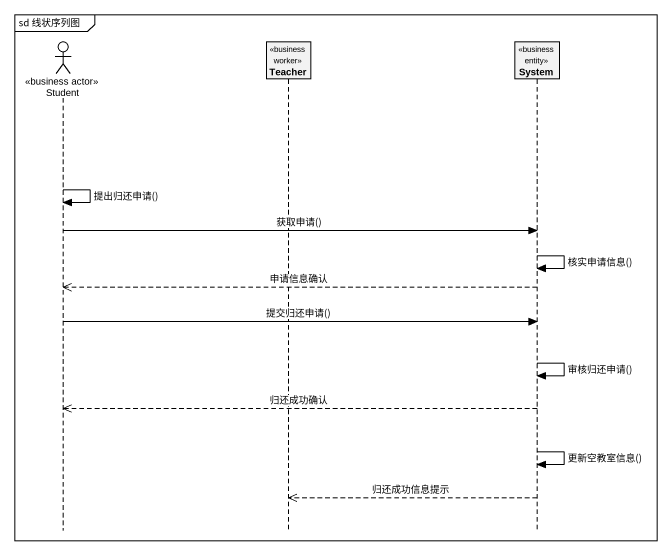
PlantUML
@startuml
mainframe sd 线状序列图
hide footbox
actor Student <<business actor>>
participant Teacher <<business worker>>
participant System <<business entity>>

Student -> Student : 提出归还申请()
Student -> System : 获取申请()
System -> System : 核实申请信息()
System -->> Student : 申请信息确认
Student -> System : 提交归还申请()
System -> System : 审核归还申请()
System -->> Student : 归还成功确认
System -> System : 更新空教室信息()
System -->> Teacher : 归还成功信息提示
@enduml
